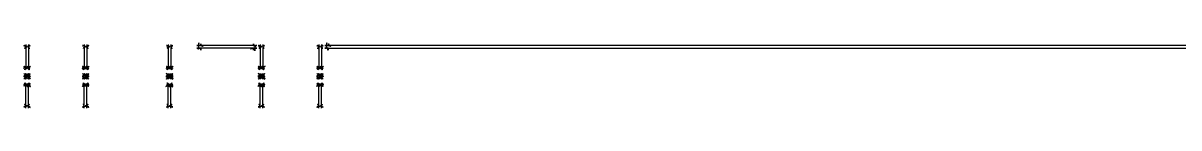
# Model space of a CAD drawing. Header units: millimetres. Extents: x -8665 to 13, y -124 to 125.
# Drawn here: x -8665 to -4326, y -119 to 125 of the extents above; entities that cross this region are included whole.
import ezdxf

# ---------------------------------------------------------------- set-up
doc = ezdxf.new("R2010")
doc.units = ezdxf.units.MM
for name, color, linetype in [('AutoDetect_101_188', 1, 'Continuous'), ('AutoDetect_102_189', 1, 'Continuous'), ('AutoDetect_103_194', 1, 'Continuous'), ('AutoDetect_104_195', 1, 'Continuous'), ('AutoDetect_105_198', 1, 'Continuous'), ('AutoDetect_106_199', 1, 'Continuous'), ('AutoDetect_10_187', 1, 'Continuous'), ('AutoDetect_111_190', 1, 'Continuous'), ('AutoDetect_112_191', 1, 'Continuous'), ('AutoDetect_113_192', 1, 'Continuous'), ('AutoDetect_114_193', 1, 'Continuous'), ('AutoDetect_115_197', 1, 'Continuous'), ('AutoDetect_116_196', 1, 'Continuous'), ('AutoDetect_21_206', 1, 'Continuous'), ('AutoDetect_22_207', 1, 'Continuous'), ('AutoDetect_23_230', 1, 'Continuous'), ('AutoDetect_24_231', 1, 'Continuous'), ('AutoDetect_25_246', 1, 'Continuous'), ('AutoDetect_26_247', 1, 'Continuous'), ('AutoDetect_31_214', 1, 'Continuous'), ('AutoDetect_32_215', 1, 'Continuous'), ('AutoDetect_33_222', 1, 'Continuous'), ('AutoDetect_34_223', 1, 'Continuous'), ('AutoDetect_35_239', 1, 'Continuous'), ('AutoDetect_36_238', 1, 'Continuous'), ('AutoDetect_41_204', 1, 'Continuous'), ('AutoDetect_42_205', 1, 'Continuous'), ('AutoDetect_43_228', 1, 'Continuous'), ('AutoDetect_44_229', 1, 'Continuous'), ('AutoDetect_45_244', 1, 'Continuous'), ('AutoDetect_46_245', 1, 'Continuous'), ('AutoDetect_51_212', 1, 'Continuous'), ('AutoDetect_52_213', 1, 'Continuous'), ('AutoDetect_53_220', 1, 'Continuous'), ('AutoDetect_54_221', 1, 'Continuous'), ('AutoDetect_55_237', 1, 'Continuous'), ('AutoDetect_56_236', 1, 'Continuous'), ('AutoDetect_5_248', 1, 'Continuous'), ('AutoDetect_61_202', 1, 'Continuous'), ('AutoDetect_62_203', 1, 'Continuous'), ('AutoDetect_63_226', 1, 'Continuous'), ('AutoDetect_64_227', 1, 'Continuous'), ('AutoDetect_65_242', 1, 'Continuous'), ('AutoDetect_66_243', 1, 'Continuous'), ('AutoDetect_6_249', 1, 'Continuous'), ('AutoDetect_71_210', 1, 'Continuous'), ('AutoDetect_72_211', 1, 'Continuous'), ('AutoDetect_73_218', 1, 'Continuous'), ('AutoDetect_74_219', 1, 'Continuous'), ('AutoDetect_75_235', 1, 'Continuous'), ('AutoDetect_76_234', 1, 'Continuous'), ('AutoDetect_81_200', 1, 'Continuous'), ('AutoDetect_82_201', 1, 'Continuous'), ('AutoDetect_83_224', 1, 'Continuous'), ('AutoDetect_84_225', 1, 'Continuous'), ('AutoDetect_85_240', 1, 'Continuous'), ('AutoDetect_86_241', 1, 'Continuous'), ('AutoDetect_91_208', 1, 'Continuous'), ('AutoDetect_92_209', 1, 'Continuous'), ('AutoDetect_93_216', 1, 'Continuous'), ('AutoDetect_94_217', 1, 'Continuous'), ('AutoDetect_95_233', 1, 'Continuous'), ('AutoDetect_96_232', 1, 'Continuous'), ('AutoDetect_9_186', 1, 'Continuous'), ('KNOTENBLECH_ID_GUID_6B7FED3A_8994_4ed4_AF79_758A89B35B66', 1, 'Continuous')]:
    doc.layers.add(name, color=color, linetype=linetype)

# ---------------------------------------------------------------- blocks, each defined once
blk = doc.blocks.new('Kontrollpunkt')
at = {"color": 0}
for q in [(0, 6), (8, 0), (0, 0, 4)]:
    blk.add_line((0, 0), q, dxfattribs=at)
for points in [[(0.25, 8, -0.25), (-0.25, 8, -0.25), (-0.25, 8, 0.25), (0, 10, 0), (-0.25, 8, -0.25), (0.25, 8, 0.25), (0, 10, 0), (0.25, 8, -0.25), (0.25, 8, 0.25), (-0.25, 8, 0.25)], [(0.25, 6, -0.25), (-0.25, 6, -0.25), (-0.25, 6, 0.25), (0, 8, 0), (-0.25, 6, -0.25), (0.25, 6, 0.25), (0, 8, 0), (0.25, 6, -0.25), (0.25, 6, 0.25), (-0.25, 6, 0.25)], [(0.25, 0.25, 4), (-0.25, 0.25, 4), (-0.25, -0.25, 4), (0, 0, 6), (-0.25, 0.25, 4), (0.25, -0.25, 4), (0, 0, 6), (0.25, 0.25, 4), (0.25, -0.25, 4), (-0.25, -0.25, 4)], [(0.25, 0.25, 6), (-0.25, 0.25, 6), (-0.25, -0.25, 6), (0, 0, 8), (-0.25, 0.25, 6), (0.25, -0.25, 6), (0, 0, 8), (0.25, 0.25, 6), (0.25, -0.25, 6), (-0.25, -0.25, 6)], [(0.25, 0.25, 8), (-0.25, 0.25, 8), (-0.25, -0.25, 8), (0, 0, 10), (-0.25, 0.25, 8), (0.25, -0.25, 8), (0, 0, 10), (0.25, 0.25, 8), (0.25, -0.25, 8), (-0.25, -0.25, 8)], [(8, 0.25, -0.25), (8, 0.25, 0.25), (8, -0.25, 0.25), (10, 0, 0), (8, 0.25, 0.25), (8, -0.25, -0.25), (10, 0, 0), (8, 0.25, -0.25), (8, -0.25, -0.25), (8, -0.25, 0.25)]]:
    blk.add_polyline3d(points, dxfattribs=at)

msp = doc.modelspace()

# ---------------------------------------------------------------- linework, layer by layer
at = {"layer": 'AutoDetect_101_188', "color": 1}
msp.add_line((-7545, 3.8, -262.5), (-7545, 3.8, -407.5), dxfattribs=at)
at = {"layer": 'AutoDetect_102_189', "color": 1}
msp.add_line((-7555, 3.8, -262.5), (-7555, 3.8, -407.5), dxfattribs=at)
at = {"layer": 'AutoDetect_103_194', "color": 1}
msp.add_line((-7545, 118.8, -232.5), (-7545, 33.8, -232.5), dxfattribs=at)
at = {"layer": 'AutoDetect_104_195', "color": 1}
msp.add_line((-7555, 118.8, -232.5), (-7555, 33.8, -232.5), dxfattribs=at)
at = {"layer": 'AutoDetect_105_198', "color": 1}
msp.add_line((-7545, 118.8, -437.5), (-7545, 33.8, -437.5), dxfattribs=at)
at = {"layer": 'AutoDetect_106_199', "color": 1}
msp.add_line((-7555, 118.8, -437.5), (-7555, 33.8, -437.5), dxfattribs=at)
at = {"layer": 'AutoDetect_10_187', "color": 1}
msp.add_line((-7525, 105, -220), (-3505, 105, -220), dxfattribs=at)
at = {"layer": 'AutoDetect_111_190', "color": 1}
msp.add_line((-7545, -3.8, -262.5), (-7545, -3.8, -407.5), dxfattribs=at)
at = {"layer": 'AutoDetect_112_191', "color": 1}
msp.add_line((-7555, -3.8, -262.5), (-7555, -3.8, -407.5), dxfattribs=at)
at = {"layer": 'AutoDetect_113_192', "color": 1}
msp.add_line((-7545, -118.8, -232.5), (-7545, -33.8, -232.5), dxfattribs=at)
at = {"layer": 'AutoDetect_114_193', "color": 1}
msp.add_line((-7555, -118.8, -232.5), (-7555, -33.8, -232.5), dxfattribs=at)
at = {"layer": 'AutoDetect_115_197', "color": 1}
msp.add_line((-7555, -118.8, -437.5), (-7555, -33.8, -437.5), dxfattribs=at)
at = {"layer": 'AutoDetect_116_196', "color": 1}
msp.add_line((-7545, -118.8, -437.5), (-7545, -33.8, -437.5), dxfattribs=at)
at = {"layer": 'AutoDetect_21_206', "color": 1}
msp.add_line((-8645, 3.8, -262.5), (-8645, 3.8, -407.5), dxfattribs=at)
at = {"layer": 'AutoDetect_22_207', "color": 1}
msp.add_line((-8655, 3.8, -262.5), (-8655, 3.8, -407.5), dxfattribs=at)
at = {"layer": 'AutoDetect_23_230', "color": 1}
msp.add_line((-8645, 118.8, -232.5), (-8645, 33.8, -232.5), dxfattribs=at)
at = {"layer": 'AutoDetect_24_231', "color": 1}
msp.add_line((-8655, 118.8, -232.5), (-8655, 33.8, -232.5), dxfattribs=at)
at = {"layer": 'AutoDetect_25_246', "color": 1}
msp.add_line((-8645, 118.8, -437.5), (-8645, 33.8, -437.5), dxfattribs=at)
at = {"layer": 'AutoDetect_26_247', "color": 1}
msp.add_line((-8655, 118.8, -437.5), (-8655, 33.8, -437.5), dxfattribs=at)
at = {"layer": 'AutoDetect_31_214', "color": 1}
msp.add_line((-8645, -3.8, -262.5), (-8645, -3.8, -407.5), dxfattribs=at)
at = {"layer": 'AutoDetect_32_215', "color": 1}
msp.add_line((-8655, -3.8, -262.5), (-8655, -3.8, -407.5), dxfattribs=at)
at = {"layer": 'AutoDetect_33_222', "color": 1}
msp.add_line((-8645, -118.8, -232.5), (-8645, -33.8, -232.5), dxfattribs=at)
at = {"layer": 'AutoDetect_34_223', "color": 1}
msp.add_line((-8655, -118.8, -232.5), (-8655, -33.8, -232.5), dxfattribs=at)
at = {"layer": 'AutoDetect_35_239', "color": 1}
msp.add_line((-8655, -118.8, -437.5), (-8655, -33.8, -437.5), dxfattribs=at)
at = {"layer": 'AutoDetect_36_238', "color": 1}
msp.add_line((-8645, -118.8, -437.5), (-8645, -33.8, -437.5), dxfattribs=at)
at = {"layer": 'AutoDetect_41_204', "color": 1}
msp.add_line((-8425, 3.8, -262.5), (-8425, 3.8, -407.5), dxfattribs=at)
at = {"layer": 'AutoDetect_42_205', "color": 1}
msp.add_line((-8435, 3.8, -262.5), (-8435, 3.8, -407.5), dxfattribs=at)
at = {"layer": 'AutoDetect_43_228', "color": 1}
msp.add_line((-8425, 118.8, -232.5), (-8425, 33.8, -232.5), dxfattribs=at)
at = {"layer": 'AutoDetect_44_229', "color": 1}
msp.add_line((-8435, 118.8, -232.5), (-8435, 33.8, -232.5), dxfattribs=at)
at = {"layer": 'AutoDetect_45_244', "color": 1}
msp.add_line((-8425, 118.8, -437.5), (-8425, 33.8, -437.5), dxfattribs=at)
at = {"layer": 'AutoDetect_46_245', "color": 1}
msp.add_line((-8435, 118.8, -437.5), (-8435, 33.8, -437.5), dxfattribs=at)
at = {"layer": 'AutoDetect_51_212', "color": 1}
msp.add_line((-8425, -3.8, -262.5), (-8425, -3.8, -407.5), dxfattribs=at)
at = {"layer": 'AutoDetect_52_213', "color": 1}
msp.add_line((-8435, -3.8, -262.5), (-8435, -3.8, -407.5), dxfattribs=at)
at = {"layer": 'AutoDetect_53_220', "color": 1}
msp.add_line((-8425, -118.8, -232.5), (-8425, -33.8, -232.5), dxfattribs=at)
at = {"layer": 'AutoDetect_54_221', "color": 1}
msp.add_line((-8435, -118.8, -232.5), (-8435, -33.8, -232.5), dxfattribs=at)
at = {"layer": 'AutoDetect_55_237', "color": 1}
msp.add_line((-8435, -118.8, -437.5), (-8435, -33.8, -437.5), dxfattribs=at)
at = {"layer": 'AutoDetect_56_236', "color": 1}
msp.add_line((-8425, -118.8, -437.5), (-8425, -33.8, -437.5), dxfattribs=at)
at = {"layer": 'AutoDetect_5_248', "color": 1}
msp.add_line((-7795, 105, -220), (-8005, 105, -220), dxfattribs=at)
at = {"layer": 'AutoDetect_61_202', "color": 1}
msp.add_line((-8110, 3.8, -262.5), (-8110, 3.8, -407.5), dxfattribs=at)
at = {"layer": 'AutoDetect_62_203', "color": 1}
msp.add_line((-8120, 3.8, -262.5), (-8120, 3.8, -407.5), dxfattribs=at)
at = {"layer": 'AutoDetect_63_226', "color": 1}
msp.add_line((-8110, 118.8, -232.5), (-8110, 33.8, -232.5), dxfattribs=at)
at = {"layer": 'AutoDetect_64_227', "color": 1}
msp.add_line((-8120, 118.8, -232.5), (-8120, 33.8, -232.5), dxfattribs=at)
at = {"layer": 'AutoDetect_65_242', "color": 1}
msp.add_line((-8110, 118.8, -437.5), (-8110, 33.8, -437.5), dxfattribs=at)
at = {"layer": 'AutoDetect_66_243', "color": 1}
msp.add_line((-8120, 118.8, -437.5), (-8120, 33.8, -437.5), dxfattribs=at)
at = {"layer": 'AutoDetect_6_249', "color": 1}
msp.add_line((-7795, 115, -220), (-8005, 115, -220), dxfattribs=at)
at = {"layer": 'AutoDetect_71_210', "color": 1}
msp.add_line((-8110, -3.8, -262.5), (-8110, -3.8, -407.5), dxfattribs=at)
at = {"layer": 'AutoDetect_72_211', "color": 1}
msp.add_line((-8120, -3.8, -262.5), (-8120, -3.8, -407.5), dxfattribs=at)
at = {"layer": 'AutoDetect_73_218', "color": 1}
msp.add_line((-8110, -118.8, -232.5), (-8110, -33.8, -232.5), dxfattribs=at)
at = {"layer": 'AutoDetect_74_219', "color": 1}
msp.add_line((-8120, -118.8, -232.5), (-8120, -33.8, -232.5), dxfattribs=at)
at = {"layer": 'AutoDetect_75_235', "color": 1}
msp.add_line((-8120, -118.8, -437.5), (-8120, -33.8, -437.5), dxfattribs=at)
at = {"layer": 'AutoDetect_76_234', "color": 1}
msp.add_line((-8110, -118.8, -437.5), (-8110, -33.8, -437.5), dxfattribs=at)
at = {"layer": 'AutoDetect_81_200', "color": 1}
msp.add_line((-7765, 3.8, -262.5), (-7765, 3.8, -407.5), dxfattribs=at)
at = {"layer": 'AutoDetect_82_201', "color": 1}
msp.add_line((-7775, 3.8, -262.5), (-7775, 3.8, -407.5), dxfattribs=at)
at = {"layer": 'AutoDetect_83_224', "color": 1}
msp.add_line((-7765, 118.8, -232.5), (-7765, 33.8, -232.5), dxfattribs=at)
at = {"layer": 'AutoDetect_84_225', "color": 1}
msp.add_line((-7775, 118.8, -232.5), (-7775, 33.8, -232.5), dxfattribs=at)
at = {"layer": 'AutoDetect_85_240', "color": 1}
msp.add_line((-7765, 118.8, -437.5), (-7765, 33.8, -437.5), dxfattribs=at)
at = {"layer": 'AutoDetect_86_241', "color": 1}
msp.add_line((-7775, 118.8, -437.5), (-7775, 33.8, -437.5), dxfattribs=at)
at = {"layer": 'AutoDetect_91_208', "color": 1}
msp.add_line((-7765, -3.8, -262.5), (-7765, -3.8, -407.5), dxfattribs=at)
at = {"layer": 'AutoDetect_92_209', "color": 1}
msp.add_line((-7775, -3.8, -262.5), (-7775, -3.8, -407.5), dxfattribs=at)
at = {"layer": 'AutoDetect_93_216', "color": 1}
msp.add_line((-7765, -118.8, -232.5), (-7765, -33.8, -232.5), dxfattribs=at)
at = {"layer": 'AutoDetect_94_217', "color": 1}
msp.add_line((-7775, -118.8, -232.5), (-7775, -33.8, -232.5), dxfattribs=at)
at = {"layer": 'AutoDetect_95_233', "color": 1}
msp.add_line((-7775, -118.8, -437.5), (-7775, -33.8, -437.5), dxfattribs=at)
at = {"layer": 'AutoDetect_96_232', "color": 1}
msp.add_line((-7765, -118.8, -437.5), (-7765, -33.8, -437.5), dxfattribs=at)
at = {"layer": 'AutoDetect_9_186', "color": 1}
msp.add_line((-3505, 115, -220), (-7525, 115, -220), dxfattribs=at)

# ---------------------------------------------------------------- block references
at = {"layer": 'AutoDetect_101_188', "color": 1, "extrusion": (0.696364, 0.696364, 0.173648), "rotation": 77.24859307823723}
for p in [(5337.8, 628.1, -5304), (5337.8, 524.7, -5322.2)]:
    msp.add_blockref('Kontrollpunkt', p, dxfattribs=at)
at = {"layer": 'AutoDetect_101_188', "color": 1, "extrusion": (0.706701, 0.706701, 0.033869), "rotation": 87.47268402951195}
msp.add_blockref('Kontrollpunkt', (5337.8, -81.7, -5338.3), dxfattribs=at)
at = {"layer": 'AutoDetect_102_189', "color": 1, "extrusion": (-0.696364, 0.696364, 0.173648), "rotation": 279.8510761165839}
for p in [(5339.5, -1226, 5211.1), (5339.5, -1329.4, 5192.9)]:
    msp.add_blockref('Kontrollpunkt', p, dxfattribs=at)
at = {"layer": 'AutoDetect_102_189', "color": 1, "extrusion": (-0.706795, 0.706795, 0.029703), "rotation": 271.7013280981869}
msp.add_blockref('Kontrollpunkt', (5339.5, -421.1, 5334.7), dxfattribs=at)
at = {"layer": 'AutoDetect_103_194', "color": 1, "extrusion": (0.696364, 0.173648, -0.696364), "rotation": 81.2348063681018}
for p in [(1934.9, -5245.8, -5072.6), (1858.3, -5259.1, -5086.3)]:
    msp.add_blockref('Kontrollpunkt', p, dxfattribs=at)
at = {"layer": 'AutoDetect_104_195', "color": 1, "extrusion": (-0.696364, 0.173648, -0.696364), "rotation": 278.1385729810916}
for p in [(1718.6, 4956.8, 5442.5), (1795.2, 4943.5, 5428.8)]:
    msp.add_blockref('Kontrollpunkt', p, dxfattribs=at)
at = {"layer": 'AutoDetect_105_198', "color": 1, "extrusion": (0.696364, 0.173648, 0.696364), "rotation": 91.41777319695939}
for p in [(1934.9, 4765, -5539.1), (1858.3, 4778.3, -5552.9)]:
    msp.add_blockref('Kontrollpunkt', p, dxfattribs=at)
at = {"layer": 'AutoDetect_106_199', "color": 1, "extrusion": (-0.696364, 0.173648, 0.696364), "rotation": 261.8614270189084}
for p in [(1718.6, -5437.7, 4976), (1795.2, -5424.4, 4962.2)]:
    msp.add_blockref('Kontrollpunkt', p, dxfattribs=at)
at = {"layer": 'AutoDetect_10_187', "color": 1, "extrusion": (-0.173648, -0.696364, 0.696364), "rotation": 180}
msp.add_blockref('Kontrollpunkt', (-7321, -1353.8, 1079.3), dxfattribs=at)
at = {"layer": 'AutoDetect_111_190', "color": 1, "extrusion": (0.696364, -0.696364, 0.173648), "rotation": 279.8510761165839}
for p in [(-5337.8, 628.1, -5304), (-5337.8, 524.7, -5322.2)]:
    msp.add_blockref('Kontrollpunkt', p, dxfattribs=at)
at = {"layer": 'AutoDetect_111_190', "color": 1, "extrusion": (0.706795, -0.706795, 0.029686), "rotation": 271.7003842715516}
msp.add_blockref('Kontrollpunkt', (-5337.8, -104.1, -5337.9), dxfattribs=at)
at = {"layer": 'AutoDetect_112_191', "color": 1, "extrusion": (-0.706701, -0.706701, 0.033884), "rotation": 87.47155381052423}
msp.add_blockref('Kontrollpunkt', (-5339.5, -443.5, 5332.9), dxfattribs=at)
at = {"layer": 'AutoDetect_112_191', "color": 1, "extrusion": (-0.696364, -0.696364, 0.173648), "rotation": 77.24859307823723}
for p in [(-5339.5, -1226, 5211.1), (-5339.5, -1329.4, 5192.9)]:
    msp.add_blockref('Kontrollpunkt', p, dxfattribs=at)
at = {"layer": 'AutoDetect_113_192', "color": 1, "extrusion": (0.696364, -0.173648, -0.696364), "rotation": 278.1385729810916}
for p in [(-1858.3, -5259.1, -5086.3), (-1934.9, -5245.8, -5072.6)]:
    msp.add_blockref('Kontrollpunkt', p, dxfattribs=at)
at = {"layer": 'AutoDetect_114_193', "color": 1, "extrusion": (-0.696364, -0.173648, -0.696364)}
for p, rotation in [((-1795.2, 4943.5, 5428.8), 81.23480636810177), ((-1718.6, 4956.8, 5442.5), 81.2348063681018)]:
    msp.add_blockref('Kontrollpunkt', p, dxfattribs=dict(at, rotation=rotation))
at = {"layer": 'AutoDetect_115_197', "color": 1, "extrusion": (-0.696364, -0.173648, 0.696364), "rotation": 91.41777319695939}
for p in [(-1795.2, -5424.4, 4962.2), (-1718.6, -5437.7, 4976)]:
    msp.add_blockref('Kontrollpunkt', p, dxfattribs=at)
at = {"layer": 'AutoDetect_116_196', "color": 1, "extrusion": (0.696364, -0.173648, 0.696364), "rotation": 261.8614270189084}
for p in [(-1858.3, 4778.3, -5552.9), (-1934.9, 4765, -5539.1)]:
    msp.add_blockref('Kontrollpunkt', p, dxfattribs=at)
at = {"layer": 'AutoDetect_21_206', "color": 1, "extrusion": (0.696364, 0.696364, 0.173648), "rotation": 77.24859307823723}
for p in [(6115.6, 763.1, -6070), (6115.6, 659.7, -6088.2)]:
    msp.add_blockref('Kontrollpunkt', p, dxfattribs=at)
at = {"layer": 'AutoDetect_21_206', "color": 1, "extrusion": (0.7067, 0.7067, 0.033907), "rotation": 87.46979996759005}
msp.add_blockref('Kontrollpunkt', (6115.6, -55.2, -6115.7), dxfattribs=at)
at = {"layer": 'AutoDetect_22_207', "color": 1, "extrusion": (-0.696364, 0.696364, 0.173648), "rotation": 279.8510761165839}
for p in [(6117.4, -1321.7, 5984.1), (6117.4, -1464.5, 5958.9)]:
    msp.add_blockref('Kontrollpunkt', p, dxfattribs=at)
at = {"layer": 'AutoDetect_23_230', "color": 1, "extrusion": (0.696364, 0.173648, -0.696364), "rotation": 81.23480636810187}
for p in [(2201.1, -5989.1, -5838.6), (2124.4, -6002.4, -5852.3)]:
    msp.add_blockref('Kontrollpunkt', p, dxfattribs=at)
at = {"layer": 'AutoDetect_24_231', "color": 1, "extrusion": (-0.696364, 0.173648, -0.696364), "rotation": 278.1385729810916}
for p in [(1984.7, 5700.1, 6208.5), (2061.4, 5686.8, 6194.8)]:
    msp.add_blockref('Kontrollpunkt', p, dxfattribs=at)
at = {"layer": 'AutoDetect_25_246', "color": 1, "extrusion": (0.696364, 0.173648, 0.696364)}
for p, rotation in [((2201.1, 5508.2, -6305.1), 91.41777319695939), ((2124.4, 5521.5, -6318.9), 91.41777319695942)]:
    msp.add_blockref('Kontrollpunkt', p, dxfattribs=dict(at, rotation=rotation))
at = {"layer": 'AutoDetect_26_247', "color": 1, "extrusion": (-0.696364, 0.173648, 0.696364), "rotation": 261.8614270189084}
for p in [(1984.7, -6180.9, 5742), (2061.4, -6167.6, 5728.2)]:
    msp.add_blockref('Kontrollpunkt', p, dxfattribs=at)
at = {"layer": 'AutoDetect_31_214', "color": 1, "extrusion": (0.696364, -0.696364, 0.173648), "rotation": 279.8510761165839}
for p in [(-6115.6, 763.1, -6070), (-6115.6, 659.7, -6088.2)]:
    msp.add_blockref('Kontrollpunkt', p, dxfattribs=at)
at = {"layer": 'AutoDetect_31_214', "color": 1, "extrusion": (0.706794, -0.706794, 0.029743), "rotation": 271.7036601648814}
msp.add_blockref('Kontrollpunkt', (-6115.6, -80.6, -6115.4), dxfattribs=at)
at = {"layer": 'AutoDetect_32_215', "color": 1, "extrusion": (-0.696364, -0.696364, 0.173648), "rotation": 80.14892388341609}
for p in [(-6117.4, -1321.7, 5984.1), (-6117.4, -1464.5, 5958.9)]:
    msp.add_blockref('Kontrollpunkt', p, dxfattribs=at)
at = {"layer": 'AutoDetect_33_222', "color": 1, "extrusion": (0.696364, -0.173648, -0.696364), "rotation": 278.1385729810916}
for p in [(-2124.4, -6002.4, -5852.3), (-2201.1, -5989.1, -5838.6)]:
    msp.add_blockref('Kontrollpunkt', p, dxfattribs=at)
at = {"layer": 'AutoDetect_34_223', "color": 1, "extrusion": (-0.696364, -0.173648, -0.696364)}
for p, rotation in [((-2061.4, 5686.8, 6194.8), 88.58222680304058), ((-1984.7, 5700.1, 6208.5), 88.58222680304064)]:
    msp.add_blockref('Kontrollpunkt', p, dxfattribs=dict(at, rotation=rotation))
at = {"layer": 'AutoDetect_35_239', "color": 1, "extrusion": (-0.696364, -0.173648, 0.696364), "rotation": 98.13857298109163}
for p in [(-2061.4, -6167.6, 5728.2), (-1984.7, -6180.9, 5742)]:
    msp.add_blockref('Kontrollpunkt', p, dxfattribs=at)
at = {"layer": 'AutoDetect_36_238', "color": 1, "extrusion": (0.696364, -0.173648, 0.696364), "rotation": 261.8614270189084}
for p in [(-2124.4, 5521.5, -6318.9), (-2201.1, 5508.2, -6305.1)]:
    msp.add_blockref('Kontrollpunkt', p, dxfattribs=at)
at = {"layer": 'AutoDetect_41_204', "color": 1, "extrusion": (0.696364, 0.696364, 0.173648), "rotation": 77.24859307823723}
for p in [(5960, 736.1, -5916.8), (5960, 632.7, -5935)]:
    msp.add_blockref('Kontrollpunkt', p, dxfattribs=at)
at = {"layer": 'AutoDetect_41_204', "color": 1, "extrusion": (0.706689, 0.706689, 0.034355), "rotation": 87.43646565730776}
msp.add_blockref('Kontrollpunkt', (5960, -57.8, -5960.2), dxfattribs=at)
at = {"layer": 'AutoDetect_42_205', "color": 1, "extrusion": (-0.696364, 0.696364, 0.173648), "rotation": 279.8510761165839}
for p in [(5961.8, -1334.1, 5823.9), (5961.8, -1437.5, 5805.7)]:
    msp.add_blockref('Kontrollpunkt', p, dxfattribs=at)
at = {"layer": 'AutoDetect_42_205', "color": 1, "extrusion": (-0.706794, 0.706794, 0.029754), "rotation": 271.704256895005}
msp.add_blockref('Kontrollpunkt', (5961.8, -439.9, 5956.6), dxfattribs=at)
at = {"layer": 'AutoDetect_43_228', "color": 1, "extrusion": (0.696364, 0.173648, -0.696364), "rotation": 81.23480636810187}
for p in [(2147.9, -5840.4, -5685.4), (2071.2, -5853.7, -5699.1)]:
    msp.add_blockref('Kontrollpunkt', p, dxfattribs=at)
at = {"layer": 'AutoDetect_44_229', "color": 1, "extrusion": (-0.696364, 0.173648, -0.696364), "rotation": 278.1385729810916}
for p in [(1931.5, 5551.4, 6055.3), (2008.1, 5538.1, 6041.6)]:
    msp.add_blockref('Kontrollpunkt', p, dxfattribs=at)
at = {"layer": 'AutoDetect_45_244', "color": 1, "extrusion": (0.696364, 0.173648, 0.696364)}
for p, rotation in [((2147.9, 5359.6, -6151.9), 91.41777319695939), ((2071.2, 5372.9, -6165.7), 91.41777319695942)]:
    msp.add_blockref('Kontrollpunkt', p, dxfattribs=dict(at, rotation=rotation))
at = {"layer": 'AutoDetect_46_245', "color": 1, "extrusion": (-0.696364, 0.173648, 0.696364), "rotation": 261.8614270189084}
for p in [(1931.5, -6032.3, 5588.8), (2008.1, -6019, 5575)]:
    msp.add_blockref('Kontrollpunkt', p, dxfattribs=at)
at = {"layer": 'AutoDetect_51_212', "color": 1, "extrusion": (0.696364, -0.696364, 0.173648), "rotation": 279.8510761165839}
for p in [(-5960, 736.1, -5916.8), (-5960, 632.7, -5935)]:
    msp.add_blockref('Kontrollpunkt', p, dxfattribs=at)
at = {"layer": 'AutoDetect_51_212', "color": 1, "extrusion": (0.706794, -0.706794, 0.029729), "rotation": 271.7028604040467}
msp.add_blockref('Kontrollpunkt', (-5960, -85.4, -5959.9), dxfattribs=at)
at = {"layer": 'AutoDetect_52_213', "color": 1, "extrusion": (-0.7067, -0.7067, 0.033932), "rotation": 87.46800312848897}
msp.add_blockref('Kontrollpunkt', (-5961.8, -464.8, 5954.8), dxfattribs=at)
at = {"layer": 'AutoDetect_52_213', "color": 1, "extrusion": (-0.696364, -0.696364, 0.173648), "rotation": 77.24859307823723}
for p in [(-5961.8, -1334.1, 5823.9), (-5961.8, -1437.5, 5805.7)]:
    msp.add_blockref('Kontrollpunkt', p, dxfattribs=at)
at = {"layer": 'AutoDetect_53_220', "color": 1, "extrusion": (0.696364, -0.173648, -0.696364), "rotation": 278.1385729810916}
for p in [(-2071.2, -5853.7, -5699.1), (-2147.9, -5840.4, -5685.4)]:
    msp.add_blockref('Kontrollpunkt', p, dxfattribs=at)
at = {"layer": 'AutoDetect_54_221', "color": 1, "extrusion": (-0.696364, -0.173648, -0.696364)}
for p, rotation in [((-2008.1, 5538.1, 6041.6), 81.23480636810183), ((-1931.5, 5551.4, 6055.3), 81.23480636810187)]:
    msp.add_blockref('Kontrollpunkt', p, dxfattribs=dict(at, rotation=rotation))
at = {"layer": 'AutoDetect_55_237', "color": 1, "extrusion": (-0.696364, -0.173648, 0.696364)}
for p, rotation in [((-2008.1, -6019, 5575), 91.41777319695942), ((-1931.5, -6032.3, 5588.8), 91.41777319695939)]:
    msp.add_blockref('Kontrollpunkt', p, dxfattribs=dict(at, rotation=rotation))
at = {"layer": 'AutoDetect_56_236', "color": 1, "extrusion": (0.696364, -0.173648, 0.696364), "rotation": 261.8614270189084}
for p in [(-2071.2, 5372.9, -6165.7), (-2147.9, 5359.6, -6151.9)]:
    msp.add_blockref('Kontrollpunkt', p, dxfattribs=at)
at = {"layer": 'AutoDetect_5_248', "color": 1, "extrusion": (0.173648, -0.696364, 0.696364), "rotation": 180}
for p in [(-7735.9, 1260.8, -1615.3), (-7543.8, 1227.4, -1580.9)]:
    msp.add_blockref('Kontrollpunkt', p, dxfattribs=at)
at = {"layer": 'AutoDetect_61_202', "color": 1, "extrusion": (0.696364, 0.696364, 0.173648), "rotation": 77.24859307823722}
for p in [(5737.3, 697.4, -5697.4), (5737.3, 594, -5715.7)]:
    msp.add_blockref('Kontrollpunkt', p, dxfattribs=at)
at = {"layer": 'AutoDetect_61_202', "color": 1, "extrusion": (0.706701, 0.706701, 0.033888), "rotation": 87.47127653617046}
msp.add_blockref('Kontrollpunkt', (5737.3, -68.1, -5737.6), dxfattribs=at)
at = {"layer": 'AutoDetect_62_203', "color": 1, "extrusion": (-0.696364, 0.696364, 0.173648), "rotation": 279.8510761165839}
for p in [(5739.1, -1295.4, 5604.6), (5739.1, -1398.8, 5586.3)]:
    msp.add_blockref('Kontrollpunkt', p, dxfattribs=at)
at = {"layer": 'AutoDetect_62_203', "color": 1, "extrusion": (-0.706794, 0.706794, 0.029734), "rotation": 271.703156637666}
msp.add_blockref('Kontrollpunkt', (5739.1, -433.2, 5734), dxfattribs=at)
at = {"layer": 'AutoDetect_63_226', "color": 1, "extrusion": (0.696364, 0.173648, -0.696364), "rotation": 81.2348063681018}
for p in [(2071.7, -5627.6, -5466), (1995, -5640.9, -5479.7)]:
    msp.add_blockref('Kontrollpunkt', p, dxfattribs=at)
at = {"layer": 'AutoDetect_64_227', "color": 1, "extrusion": (-0.696364, 0.173648, -0.696364), "rotation": 278.1385729810916}
for p in [(1855.3, 5338.6, 5836), (1931.9, 5325.3, 5822.2)]:
    msp.add_blockref('Kontrollpunkt', p, dxfattribs=at)
at = {"layer": 'AutoDetect_65_242', "color": 1, "extrusion": (0.696364, 0.173648, 0.696364), "rotation": 91.41777319695939}
for p in [(2071.7, 5146.7, -5932.6), (1995, 5160, -5946.3)]:
    msp.add_blockref('Kontrollpunkt', p, dxfattribs=at)
at = {"layer": 'AutoDetect_66_243', "color": 1, "extrusion": (-0.696364, 0.173648, 0.696364), "rotation": 261.8614270189084}
for p in [(1855.3, -5819.5, 5369.4), (1931.9, -5806.1, 5355.7)]:
    msp.add_blockref('Kontrollpunkt', p, dxfattribs=at)
at = {"layer": 'AutoDetect_6_249', "color": 1, "extrusion": (0.173648, 0.696364, 0.696364), "rotation": 180}
for p in [(7789.2, 1112.1, -1462.1), (7597, 1078.8, -1427.7)]:
    msp.add_blockref('Kontrollpunkt', p, dxfattribs=at)
at = {"layer": 'AutoDetect_71_210', "color": 1, "extrusion": (0.696364, -0.696364, 0.173648), "rotation": 279.8510761165839}
for p in [(-5737.3, 697.4, -5697.4), (-5737.3, 594, -5715.7)]:
    msp.add_blockref('Kontrollpunkt', p, dxfattribs=at)
at = {"layer": 'AutoDetect_71_210', "color": 1, "extrusion": (0.706794, -0.706794, 0.029717), "rotation": 271.7021340962461}
msp.add_blockref('Kontrollpunkt', (-5737.3, -92, -5737.3), dxfattribs=at)
at = {"layer": 'AutoDetect_72_211', "color": 1, "extrusion": (-0.7067, -0.7067, 0.033916), "rotation": 87.46919640078359}
msp.add_blockref('Kontrollpunkt', (-5739.1, -457.2, 5732.2), dxfattribs=at)
at = {"layer": 'AutoDetect_72_211', "color": 1, "extrusion": (-0.696364, -0.696364, 0.173648), "rotation": 77.24859307823723}
for p in [(-5739.1, -1295.4, 5604.6), (-5739.1, -1398.8, 5586.3)]:
    msp.add_blockref('Kontrollpunkt', p, dxfattribs=at)
at = {"layer": 'AutoDetect_73_218', "color": 1, "extrusion": (0.696364, -0.173648, -0.696364), "rotation": 278.1385729810916}
for p in [(-1995, -5640.9, -5479.7), (-2071.7, -5627.6, -5466)]:
    msp.add_blockref('Kontrollpunkt', p, dxfattribs=at)
at = {"layer": 'AutoDetect_74_219', "color": 1, "extrusion": (-0.696364, -0.173648, -0.696364)}
for p, rotation in [((-1931.9, 5325.3, 5822.2), 81.23480636810177), ((-1855.3, 5338.6, 5836), 81.2348063681018)]:
    msp.add_blockref('Kontrollpunkt', p, dxfattribs=dict(at, rotation=rotation))
at = {"layer": 'AutoDetect_75_235', "color": 1, "extrusion": (-0.696364, -0.173648, 0.696364)}
for p, rotation in [((-1931.9, -5806.1, 5355.7), 91.41777319695942), ((-1855.3, -5819.5, 5369.4), 91.41777319695939)]:
    msp.add_blockref('Kontrollpunkt', p, dxfattribs=dict(at, rotation=rotation))
at = {"layer": 'AutoDetect_76_234', "color": 1, "extrusion": (0.696364, -0.173648, 0.696364), "rotation": 261.8614270189084}
for p in [(-1995, 5160, -5946.3), (-2071.7, 5146.7, -5932.6)]:
    msp.add_blockref('Kontrollpunkt', p, dxfattribs=at)
at = {"layer": 'AutoDetect_81_200', "color": 1, "extrusion": (0.696364, 0.696364, 0.173648), "rotation": 77.24859307823723}
for p in [(5493.3, 655.1, -5457.2), (5493.3, 551.7, -5475.4)]:
    msp.add_blockref('Kontrollpunkt', p, dxfattribs=at)
at = {"layer": 'AutoDetect_81_200', "color": 1, "extrusion": (0.706701, 0.706701, 0.033872), "rotation": 87.47245583433677}
msp.add_blockref('Kontrollpunkt', (5493.3, -76.5, -5493.8), dxfattribs=at)
at = {"layer": 'AutoDetect_82_201', "color": 1, "extrusion": (-0.696364, 0.696364, 0.173648), "rotation": 279.8510761165839}
for p in [(5495.1, -1253, 5364.3), (5495.1, -1356.4, 5346.1)]:
    msp.add_blockref('Kontrollpunkt', p, dxfattribs=at)
at = {"layer": 'AutoDetect_82_201', "color": 1, "extrusion": (-0.706794, 0.706794, 0.029719), "rotation": 271.7022888216212}
msp.add_blockref('Kontrollpunkt', (5495.1, -425.9, 5490.2), dxfattribs=at)
at = {"layer": 'AutoDetect_83_224', "color": 1, "extrusion": (0.696364, 0.173648, -0.696364), "rotation": 81.2348063681018}
for p in [(1988.2, -5394.5, -5225.8), (1911.5, -5407.8, -5239.5)]:
    msp.add_blockref('Kontrollpunkt', p, dxfattribs=at)
at = {"layer": 'AutoDetect_84_225', "color": 1, "extrusion": (-0.696364, 0.173648, -0.696364), "rotation": 278.1385729810916}
for p in [(1771.8, 5105.5, 5595.7), (1848.5, 5092.2, 5582)]:
    msp.add_blockref('Kontrollpunkt', p, dxfattribs=at)
at = {"layer": 'AutoDetect_85_240', "color": 1, "extrusion": (0.696364, 0.173648, 0.696364), "rotation": 91.41777319695939}
for p in [(1988.2, 4913.6, -5692.3), (1911.5, 4926.9, -5706.1)]:
    msp.add_blockref('Kontrollpunkt', p, dxfattribs=at)
at = {"layer": 'AutoDetect_86_241', "color": 1, "extrusion": (-0.696364, 0.173648, 0.696364), "rotation": 261.8614270189084}
for p in [(1771.8, -5586.3, 5129.2), (1848.5, -5573, 5115.4)]:
    msp.add_blockref('Kontrollpunkt', p, dxfattribs=at)
at = {"layer": 'AutoDetect_91_208', "color": 1, "extrusion": (0.696364, -0.696364, 0.173648), "rotation": 279.8510761165839}
for p in [(-5493.3, 655.1, -5457.2), (-5493.3, 551.7, -5475.4)]:
    msp.add_blockref('Kontrollpunkt', p, dxfattribs=at)
at = {"layer": 'AutoDetect_91_208', "color": 1, "extrusion": (0.706795, -0.706795, 0.029699), "rotation": 271.7011397842016}
msp.add_blockref('Kontrollpunkt', (-5493.3, -99.4, -5493.4), dxfattribs=at)
at = {"layer": 'AutoDetect_92_209', "color": 1, "extrusion": (-0.7067, -0.7067, 0.033903), "rotation": 87.47010130309809}
msp.add_blockref('Kontrollpunkt', (-5495.1, -448.8, 5488.3), dxfattribs=at)
at = {"layer": 'AutoDetect_92_209', "color": 1, "extrusion": (-0.696364, -0.696364, 0.173648), "rotation": 77.24859307823722}
for p in [(-5495.1, -1253, 5364.3), (-5495.1, -1356.4, 5346.1)]:
    msp.add_blockref('Kontrollpunkt', p, dxfattribs=at)
at = {"layer": 'AutoDetect_93_216', "color": 1, "extrusion": (0.696364, -0.173648, -0.696364), "rotation": 278.1385729810916}
for p in [(-1911.5, -5407.8, -5239.5), (-1988.2, -5394.5, -5225.8)]:
    msp.add_blockref('Kontrollpunkt', p, dxfattribs=at)
at = {"layer": 'AutoDetect_94_217', "color": 1, "extrusion": (-0.696364, -0.173648, -0.696364)}
for p, rotation in [((-1848.5, 5092.2, 5582), 81.23480636810177), ((-1771.8, 5105.5, 5595.7), 81.2348063681018)]:
    msp.add_blockref('Kontrollpunkt', p, dxfattribs=dict(at, rotation=rotation))
at = {"layer": 'AutoDetect_95_233', "color": 1, "extrusion": (-0.696364, -0.173648, 0.696364), "rotation": 91.41777319695939}
for p in [(-1848.5, -5573, 5115.4), (-1771.8, -5586.3, 5129.2)]:
    msp.add_blockref('Kontrollpunkt', p, dxfattribs=at)
at = {"layer": 'AutoDetect_96_232', "color": 1, "extrusion": (0.696364, -0.173648, 0.696364), "rotation": 261.8614270189084}
for p in [(-1911.5, 4926.9, -5706.1), (-1988.2, 4913.6, -5692.3)]:
    msp.add_blockref('Kontrollpunkt', p, dxfattribs=at)
at = {"layer": 'AutoDetect_9_186', "color": 1, "extrusion": (0.173648, 0.696364, 0.696364), "rotation": 180}
msp.add_blockref('Kontrollpunkt', (7323.4, 1031.3, -1378.8), dxfattribs=at)
at = {"layer": 'KNOTENBLECH_ID_GUID_6B7FED3A_8994_4ed4_AF79_758A89B35B66', "color": 2, "extrusion": (-0.707107, 0, 0.707107), "rotation": 180}
for p in [(-115, -5816, 5504.8), (-105, -5816, 5504.8), (-115, -5476.5, 5165.4), (-105, -5476.5, 5165.4)]:
    msp.add_blockref('Kontrollpunkt', p, dxfattribs=at)
at = {"layer": 'KNOTENBLECH_ID_GUID_6B7FED3A_8994_4ed4_AF79_758A89B35B66', "color": 2, "extrusion": (0.707107, 0, 0.707107), "rotation": 180}
for p in [(115, 5356.3, -5667.5), (105, 5356.3, -5667.5)]:
    msp.add_blockref('Kontrollpunkt', p, dxfattribs=at)
at = {"layer": 'KNOTENBLECH_ID_GUID_6B7FED3A_8994_4ed4_AF79_758A89B35B66', "color": 2, "extrusion": (0, -0.707107, 0.707107)}
for p, rotation in [((-8655, -285.5, -333.2), 214.8580191832403), ((-8655, -188.3, -183), 326.8001045372023), ((-8645, -285.5, -333.2), 214.8580191832403), ((-8645, -188.3, -183), 326.8001045372023), ((-8435, -285.5, -333.2), 221.7267650541877), ((-8435, -188.3, -183), 42.21589902975393), ((-8425, -285.5, -333.2), 221.7267650541877), ((-8425, -188.3, -183), 42.21589902975393), ((-8120, -285.5, -333.2), 221.7267650541877), ((-8120, -188.3, -183), 326.8001045372023), ((-8110, -285.5, -333.2), 221.7267650541877), ((-8110, -188.3, -183), 326.8001045372023), ((-7775, -285.5, -333.2), 221.7267650541877), ((-7775, -188.3, -183), 326.8001045372023), ((-7765, -285.5, -333.2), 221.7267650541877), ((-7765, -188.3, -183), 326.8001045372023), ((-7555, -285.5, -333.2), 221.7267650541877), ((-7555, -188.3, -183), 42.21589902975393), ((-7545, -285.5, -333.2), 221.7267650541877), ((-7545, -188.3, -183), 42.21589902975393)]:
    msp.add_blockref('Kontrollpunkt', p, dxfattribs=dict(at, rotation=rotation))
at = {"layer": 'KNOTENBLECH_ID_GUID_6B7FED3A_8994_4ed4_AF79_758A89B35B66', "color": 2, "extrusion": (0, -0.707107, -0.707107)}
for p, rotation in [((-8655, -285.5, 290.8), 221.4676133836095), ((-8655, -188.3, 140.5), 328.6342262655402), ((-8645, -285.5, 290.8), 221.4676133836095), ((-8645, -188.3, 140.5), 328.6342262655402), ((-8435, -188.3, 140.5), 328.6342262655402), ((-8425, -188.3, 140.5), 328.6342262655402), ((-8120, -188.3, 140.5), 328.6342262655402), ((-8110, -188.3, 140.5), 328.6342262655402), ((-7775, -188.3, 140.5), 328.6342262655402), ((-7765, -188.3, 140.5), 328.6342262655402), ((-7555, -188.3, 140.5), 328.6342262655402), ((-7545, -188.3, 140.5), 328.6342262655402)]:
    msp.add_blockref('Kontrollpunkt', p, dxfattribs=dict(at, rotation=rotation))
at = {"layer": 'KNOTENBLECH_ID_GUID_6B7FED3A_8994_4ed4_AF79_758A89B35B66', "color": 2, "extrusion": (-5.55112e-17, 0.707107, 0.707107), "rotation": 56.11717977982455}
for p in [(8655, -188.3, -183), (8645, -188.3, -183)]:
    msp.add_blockref('Kontrollpunkt', p, dxfattribs=at)
at = {"layer": 'KNOTENBLECH_ID_GUID_6B7FED3A_8994_4ed4_AF79_758A89B35B66', "color": 2, "extrusion": (0, 0.707107, -0.707107)}
for p, rotation in [((8655, -285.5, 290.8), 133.6912805216964), ((8645, -285.5, 290.8), 133.6912805216964), ((8655, -188.3, 140.5), 41.96519526300786), ((8645, -188.3, 140.5), 41.96519526300786), ((8435, -188.3, 140.5), 328.6342262655402), ((8425, -188.3, 140.5), 328.6342262655402), ((8120, -188.3, 140.5), 328.6342262655402), ((8110, -188.3, 140.5), 328.6342262655402), ((7775, -188.3, 140.5), 328.6342262655402), ((7765, -188.3, 140.5), 328.6342262655402), ((7555, -188.3, 140.5), 328.6342262655402), ((7545, -188.3, 140.5), 328.6342262655402)]:
    msp.add_blockref('Kontrollpunkt', p, dxfattribs=dict(at, rotation=rotation))
at = {"layer": 'KNOTENBLECH_ID_GUID_6B7FED3A_8994_4ed4_AF79_758A89B35B66', "color": 2, "extrusion": (2.77556e-17, -0.707107, -0.707107)}
for p, rotation in [((-8435, -285.5, 290.8), 133.6912805216964), ((-8425, -285.5, 290.8), 133.6912805216964), ((-8120, -285.5, 290.8), 230.3603235845961), ((-8110, -285.5, 290.8), 230.3603235845961), ((-7775, -285.5, 290.8), 230.3603235845961), ((-7765, -285.5, 290.8), 230.3603235845961), ((-7555, -285.5, 290.8), 133.6912805216964), ((-7545, -285.5, 290.8), 133.6912805216964)]:
    msp.add_blockref('Kontrollpunkt', p, dxfattribs=dict(at, rotation=rotation))
at = {"layer": 'KNOTENBLECH_ID_GUID_6B7FED3A_8994_4ed4_AF79_758A89B35B66', "color": 2, "extrusion": (2.77556e-17, 0.707107, 0.707107), "rotation": 42.21589902975397}
for p in [(8435, -188.3, -183), (8425, -188.3, -183), (8120, -188.3, -183), (8110, -188.3, -183), (7775, -188.3, -183), (7765, -188.3, -183), (7555, -188.3, -183), (7545, -188.3, -183)]:
    msp.add_blockref('Kontrollpunkt', p, dxfattribs=at)
at = {"layer": 'KNOTENBLECH_ID_GUID_6B7FED3A_8994_4ed4_AF79_758A89B35B66', "color": 2, "extrusion": (2.77556e-17, 0.707107, -0.707107), "rotation": 133.6912805216964}
for p in [(8435, -285.5, 290.8), (8425, -285.5, 290.8), (8120, -285.5, 290.8), (8110, -285.5, 290.8), (7775, -285.5, 290.8), (7765, -285.5, 290.8), (7555, -285.5, 290.8), (7545, -285.5, 290.8)]:
    msp.add_blockref('Kontrollpunkt', p, dxfattribs=at)
at = {"layer": 'KNOTENBLECH_ID_GUID_6B7FED3A_8994_4ed4_AF79_758A89B35B66', "color": 2, "extrusion": (0, 0.707107, 0.707107)}
for p, rotation in [((8655, -285.5, -333.2), 140.7684795164078), ((8645, -285.5, -333.2), 140.7684795164078), ((8435, -285.5, -333.2), 221.7267650541877), ((8425, -285.5, -333.2), 221.7267650541877), ((8120, -285.5, -333.2), 132.3574932908483), ((8110, -285.5, -333.2), 132.3574932908483), ((7775, -285.5, -333.2), 132.3574932908483), ((7765, -285.5, -333.2), 132.3574932908483), ((7555, -285.5, -333.2), 221.7267650541877), ((7545, -285.5, -333.2), 221.7267650541877)]:
    msp.add_blockref('Kontrollpunkt', p, dxfattribs=dict(at, rotation=rotation))

doc.saveas('drawing.dxf')
